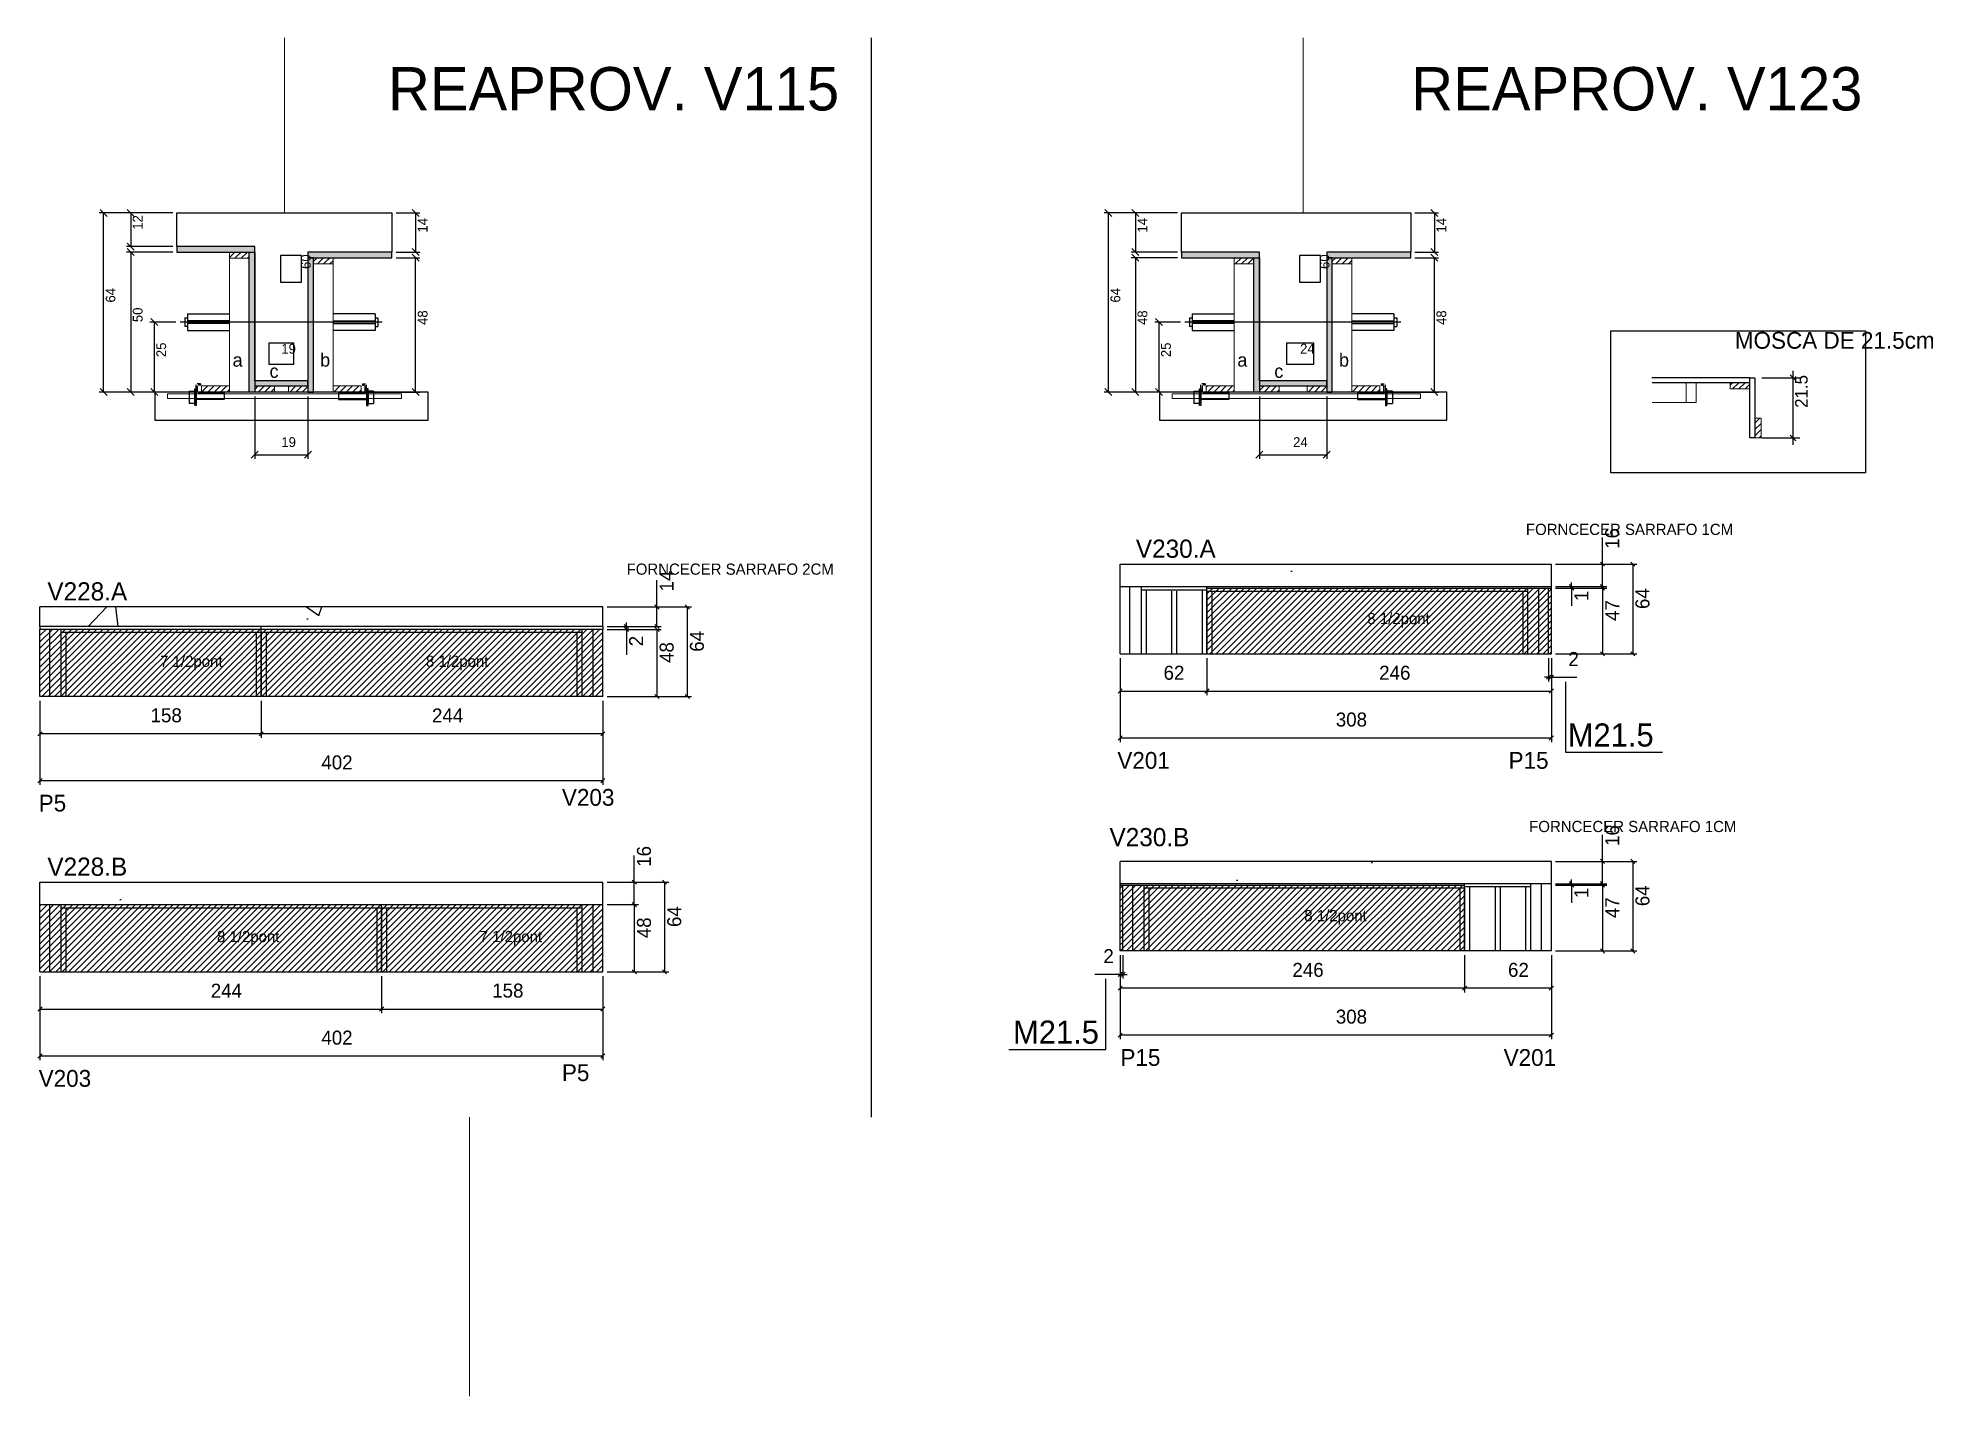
# Model space of a CAD drawing. Header units: metres. Extents: x 7594 to 8947, y 4856 to 5826.
import ezdxf

# ---------------------------------------------------------------- set-up
doc = ezdxf.new("R2010")
doc.units = ezdxf.units.M
for name, color, linetype in [('5', 7, 'Continuous'), ('barrote', 7, 'Continuous'), ('CONCRETO', 7, 'Continuous'), ('COTA', 7, 'Continuous'), ('Cota Seção (2x)', 7, 'Continuous'), ('Cotas', 7, 'Continuous'), ('detalhes', 7, 'Continuous'), ('FOLHA MB', 7, 'Continuous'), ('Hachura', 7, 'Continuous'), ('Madeira', 7, 'Continuous'), ('NOMENCLATURA', 7, 'Continuous'), ('Painéis', 7, 'Continuous'), ('presilha', 7, 'Continuous'), ('REAPROVEITAMENTO', 7, 'Continuous'), ('SARR_2.2x7', 7, 'Continuous'), ('SARR_3.5x7', 7, 'Continuous'), ('SARRAFO DE PRESSAO', 7, 'Continuous'), ('SCO-___-LAJ', 7, 'Continuous'), ('TENSOR', 7, 'Continuous'), ('texto', 7, 'Continuous'), ('TEXTO PILAR', 7, 'Continuous'), ('Texto Seção', 7, 'Continuous')]:
    doc.layers.add(name, color=color, linetype=linetype)

msp = doc.modelspace()

# ---------------------------------------------------------------- hatches: boundary and pattern name
at = {"layer": 'COTA'}
h = msp.add_hatch(dxfattribs=at)
h.set_pattern_fill('AR-CONC')
h.paths.add_polyline_path([(8674.8, 5450.6), (8674.8, 5434.6), (8366.8, 5434.6), (8366.8, 5450.6), (8674.8, 5450.6)])
h = msp.add_hatch(dxfattribs=at)
h.set_pattern_fill('AR-CONC')
h.paths.add_polyline_path([(7595.3, 5420.1), (7595.3, 5406.1), (7997.3, 5406.1), (7997.3, 5420.1), (7595.3, 5420.1)])
h = msp.add_hatch(dxfattribs=at)
h.set_pattern_fill('AR-CONC')
h.paths.add_polyline_path([(8366.8, 5238.4), (8366.8, 5222.4), (8674.8, 5222.4), (8674.8, 5238.4), (8366.8, 5238.4)])
h = msp.add_hatch(dxfattribs=at)
h.set_pattern_fill('AR-CONC')
h.paths.add_polyline_path([(7997.3, 5207.5), (7997.3, 5223.5), (7595.3, 5223.5), (7595.3, 5207.5), (7997.3, 5207.5)])
at = {"layer": 'Hachura'}
h = msp.add_hatch(color=7, dxfattribs=at)
h.dxf.hatch_style = 1
h.paths.add_polyline_path([(7748.7, 5673.5), (7748.7, 5677.5), (7693.1, 5677.5), (7693.1, 5673.5), (7748.7, 5673.5)])
h = msp.add_hatch(dxfattribs=at)
h.set_pattern_fill('ANSI31')
h.paths.add_polyline_path([(7744.7, 5669.1), (7744.7, 5673.5), (7730.7, 5673.5), (7730.7, 5669.1), (7744.7, 5669.1)])
h = msp.add_hatch(color=7, dxfattribs=at)
h.dxf.hatch_style = 1
h.paths.add_polyline_path([(7744.7, 5673.5), (7748.7, 5673.5), (7748.7, 5573.5), (7744.7, 5573.5), (7744.7, 5673.5)])
h = msp.add_hatch(color=7, dxfattribs=at)
h.dxf.hatch_style = 1
h.paths.add_polyline_path([(7790.7, 5673.5), (7786.7, 5673.5), (7786.7, 5573.5), (7790.7, 5573.5), (7790.7, 5673.5)])
h = msp.add_hatch(color=7, dxfattribs=at)
h.dxf.hatch_style = 1
h.paths.add_polyline_path([(7846.7, 5669.5), (7846.7, 5673.5), (7786.7, 5673.5), (7786.7, 5669.5), (7846.7, 5669.5)])
h = msp.add_hatch(color=7, dxfattribs=at)
h.dxf.hatch_style = 1
h.paths.add_polyline_path([(8466.3, 5669.5), (8466.3, 5673.5), (8410.7, 5673.5), (8410.7, 5669.5), (8466.3, 5669.5)])
h = msp.add_hatch(color=7, dxfattribs=at)
h.dxf.hatch_style = 1
h.paths.add_polyline_path([(8462.3, 5673.5), (8466.3, 5673.5), (8466.3, 5573.5), (8462.3, 5573.5), (8462.3, 5673.5)])
h = msp.add_hatch(color=7, dxfattribs=at)
h.dxf.hatch_style = 1
h.paths.add_polyline_path([(8518.3, 5673.5), (8514.3, 5673.5), (8514.3, 5573.5), (8518.3, 5573.5), (8518.3, 5673.5)])
h = msp.add_hatch(color=7, dxfattribs=at)
h.dxf.hatch_style = 1
h.paths.add_polyline_path([(8574.3, 5669.5), (8574.3, 5673.5), (8514.3, 5673.5), (8514.3, 5669.5), (8574.3, 5669.5)])
h = msp.add_hatch(dxfattribs=at)
h.set_pattern_fill('ANSI31')
h.paths.add_polyline_path([(7790.7, 5665.1), (7790.7, 5669.5), (7804.7, 5669.5), (7804.7, 5665.1), (7790.7, 5665.1)])
h = msp.add_hatch(dxfattribs=at)
h.set_pattern_fill('ANSI31')
h.paths.add_polyline_path([(8462.3, 5665.1), (8462.3, 5669.5), (8448.3, 5669.5), (8448.3, 5665.1), (8462.3, 5665.1)])
h = msp.add_hatch(dxfattribs=at)
h.set_pattern_fill('ANSI31')
h.paths.add_polyline_path([(8518.3, 5665.1), (8518.3, 5669.5), (8532.3, 5669.5), (8532.3, 5665.1), (8518.3, 5665.1)])
h = msp.add_hatch(dxfattribs=at)
h.set_pattern_fill('ANSI31')
h.paths.add_polyline_path([(7710.7, 5573.5), (7710.7, 5577.9), (7730.7, 5577.9), (7730.7, 5573.5), (7710.7, 5573.5)])
h = msp.add_hatch(color=7, dxfattribs=at)
h.dxf.hatch_style = 1
h.paths.add_polyline_path([(7786.7, 5577.9), (7786.7, 5581.5), (7748.7, 5581.5), (7748.7, 5577.9), (7786.7, 5577.9)])
h = msp.add_hatch(dxfattribs=at)
h.set_pattern_fill('ANSI31')
h.paths.add_polyline_path([(7748.7, 5573.5), (7748.7, 5577.9), (7762.7, 5577.9), (7762.7, 5573.5), (7748.7, 5573.5)])
h = msp.add_hatch(dxfattribs=at)
h.set_pattern_fill('ANSI31')
h.paths.add_polyline_path([(7786.7, 5573.5), (7786.7, 5577.9), (7772.7, 5577.9), (7772.7, 5573.5), (7786.7, 5573.5)])
h = msp.add_hatch(dxfattribs=at)
h.set_pattern_fill('ANSI31')
h.paths.add_polyline_path([(7824.7, 5573.5), (7824.7, 5577.9), (7804.7, 5577.9), (7804.7, 5573.5), (7824.7, 5573.5)])
h = msp.add_hatch(dxfattribs=at)
h.set_pattern_fill('ANSI31')
h.paths.add_polyline_path([(8428.3, 5573.5), (8428.3, 5577.9), (8448.3, 5577.9), (8448.3, 5573.5), (8428.3, 5573.5)])
h = msp.add_hatch(color=7, dxfattribs=at)
h.dxf.hatch_style = 1
h.paths.add_polyline_path([(8514.3, 5577.9), (8514.3, 5581.5), (8466.3, 5581.5), (8466.3, 5577.9), (8514.3, 5577.9)])
h = msp.add_hatch(dxfattribs=at)
h.set_pattern_fill('ANSI31')
h.paths.add_polyline_path([(8466.3, 5573.5), (8466.3, 5577.9), (8480.3, 5577.9), (8480.3, 5573.5), (8466.3, 5573.5)])
h = msp.add_hatch(dxfattribs=at)
h.set_pattern_fill('ANSI31')
h.paths.add_polyline_path([(8514.3, 5573.5), (8514.3, 5577.9), (8500.3, 5577.9), (8500.3, 5573.5), (8514.3, 5573.5)])
h = msp.add_hatch(dxfattribs=at)
h.set_pattern_fill('ANSI31')
h.paths.add_polyline_path([(8552.3, 5573.5), (8552.3, 5577.9), (8532.3, 5577.9), (8532.3, 5573.5), (8552.3, 5573.5)])
h = msp.add_hatch(dxfattribs=at)
h.set_pattern_fill('ANSI31')
h.paths.add_polyline_path([(8802.5, 5580.2), (8802.5, 5575.8), (8816.5, 5575.8), (8816.5, 5580.2), (8802.5, 5580.2), (8802.5, 5580.2)])
h = msp.add_hatch(dxfattribs=at)
h.set_pattern_fill('ANSI31')
h.paths.add_polyline_path([(8820.1, 5540.8), (8824.5, 5540.8), (8824.5, 5554.8), (8820.1, 5554.8), (8820.1, 5540.8), (8820.1, 5540.8)])
at = {"layer": 'REAPROVEITAMENTO'}
h = msp.add_hatch(dxfattribs=at)
h.set_pattern_fill('ANSI31')
h.paths.add_polyline_path([(8674.8, 5386.6), (8674.8, 5433.6), (8428.8, 5433.6), (8428.8, 5386.6), (8674.8, 5386.6)])
h = msp.add_hatch(dxfattribs=at)
h.set_pattern_fill('ANSI31')
h.paths.add_polyline_path([(7997.3, 5356.1), (7997.3, 5404.1), (7595.3, 5404.1), (7595.3, 5356.1), (7997.3, 5356.1)])
h = msp.add_hatch(dxfattribs=at)
h.set_pattern_fill('ANSI31')
h.paths.add_polyline_path([(8612.8, 5174.4), (8612.8, 5221.4), (8366.8, 5221.4), (8366.8, 5174.4), (8612.8, 5174.4)])
h = msp.add_hatch(dxfattribs=at)
h.set_pattern_fill('ANSI31')
h.paths.add_polyline_path([(7997.3, 5159.5), (7997.3, 5207.5), (7595.3, 5207.5), (7595.3, 5159.5), (7997.3, 5159.5)])

# ---------------------------------------------------------------- linework, layer by layer
at = {"color": 7, "lineweight": 25}
for p, q in [((7698.7, 5626.5), (7698.7, 5620.5)), ((7698.7, 5626.5), (7700.7, 5626.5)), ((7700.7, 5620.5), (7698.7, 5620.5)), ((7700.7, 5629.5), (7700.7, 5617.5)), ((7700.7, 5629.5), (7730.7, 5629.5)), ((7730.7, 5624.5), (7700.7, 5624.5)), ((7730.7, 5622.5), (7700.7, 5622.5)), ((7700.7, 5617.5), (7730.7, 5617.5)), ((7834.7, 5629.5), (7804.7, 5629.5)), ((7804.7, 5624.5), (7834.7, 5624.5)), ((7804.7, 5622.5), (7834.7, 5622.5)), ((7834.7, 5617.5), (7804.7, 5617.5)), ((7834.7, 5629.5), (7834.7, 5617.5)), ((7834.7, 5626.5), (7836.7, 5626.5)), ((7834.7, 5620.5), (7836.7, 5620.5)), ((7836.7, 5626.5), (7836.7, 5620.5)), ((8416.3, 5626.5), (8416.3, 5620.5)), ((8416.3, 5626.5), (8418.3, 5626.5)), ((8418.3, 5620.5), (8416.3, 5620.5)), ((8418.3, 5629.5), (8418.3, 5617.5)), ((8418.3, 5629.5), (8448.3, 5629.5)), ((8448.3, 5624.5), (8418.3, 5624.5)), ((8448.3, 5622.5), (8418.3, 5622.5)), ((8418.3, 5617.5), (8448.3, 5617.5)), ((8562.3, 5629.5), (8532.3, 5629.5)), ((8532.3, 5624.5), (8562.3, 5624.5)), ((8532.3, 5622.5), (8562.3, 5622.5)), ((8562.3, 5617.5), (8532.3, 5617.5)), ((8562.3, 5629.5), (8562.3, 5617.5)), ((8562.3, 5626.5), (8564.3, 5626.5)), ((8562.3, 5620.5), (8564.3, 5620.5)), ((8564.3, 5626.5), (8564.3, 5620.5))]:
    msp.add_line(p, q, dxfattribs=at)
at = {"layer": 'barrote', "color": 251, "lineweight": 25}
for points in [[(7677.3, 5553.5), (7872.5, 5553.5), (7872.5, 5573.5), (7677.3, 5573.5)], [(8394.9, 5553.5), (8600.1, 5553.5), (8600.1, 5573.5), (8394.9, 5573.5)]]:
    msp.add_lwpolyline(points, close=True, dxfattribs=at)
at = {"layer": 'CONCRETO', "color": 251, "lineweight": 25}
for points in [[(7693.1, 5677.5), (7693.1, 5701.5), (7846.7, 5701.5), (7846.7, 5673.5), (7786.7, 5673.5), (7786.7, 5581.5), (7748.7, 5581.5), (7748.7, 5677.5)], [(8410.7, 5673.5), (8410.7, 5701.5), (8574.3, 5701.5), (8574.3, 5673.5), (8514.3, 5673.5), (8514.3, 5581.5), (8466.3, 5581.5), (8466.3, 5673.5)]]:
    msp.add_lwpolyline(points, close=True, dxfattribs=at)
at = {"layer": 'COTA', "color": 241, "lineweight": 25}
for p, q in [((8188.9, 5826.5), (8188.9, 5055.7)), ((8366.8, 5450.6), (8674.8, 5450.6)), ((8366.8, 5434.6), (8366.8, 5450.6)), ((8674.8, 5434.6), (8674.8, 5450.6)), ((7997.3, 5420.1), (7595.3, 5420.1)), ((7595.3, 5406.1), (7595.3, 5420.1)), ((7997.3, 5406.1), (7997.3, 5420.1)), ((8674.8, 5238.4), (8366.8, 5238.4)), ((8366.8, 5222.4), (8366.8, 5238.4)), ((8674.8, 5222.4), (8674.8, 5238.4)), ((7595.3, 5223.5), (7997.3, 5223.5)), ((7595.3, 5207.5), (7595.3, 5223.5)), ((7997.3, 5207.5), (7997.3, 5223.5))]:
    msp.add_line(p, q, dxfattribs=at)
at = {"layer": 'COTA', "color": 4, "lineweight": 25}
for p, q in [((7690.1, 5701.5), (7637.7, 5701.5)), ((7640.7, 5573.5), (7640.7, 5701.5)), ((7690.1, 5701.5), (7657.1, 5701.5)), ((7660.1, 5701.5), (7660.1, 5677.5)), ((7849.7, 5701.5), (7866.6, 5701.5)), ((7863.6, 5701.5), (7863.6, 5673.5)), ((8407.7, 5701.5), (8355.4, 5701.5)), ((8358.4, 5573.5), (8358.4, 5701.5)), ((8407.7, 5701.5), (8374.7, 5701.5)), ((8377.7, 5701.5), (8377.7, 5673.5)), ((8577.3, 5701.5), (8594.2, 5701.5)), ((8591.2, 5701.5), (8591.2, 5673.5)), ((7690.1, 5677.5), (7657.1, 5677.5)), ((7690.1, 5673.5), (7657.1, 5673.5)), ((7660.1, 5673.5), (7660.1, 5573.5)), ((7849.7, 5673.5), (7866.6, 5673.5)), ((8407.7, 5673.5), (8374.7, 5673.5)), ((8577.3, 5673.5), (8594.2, 5673.5)), ((7849.7, 5669.5), (7866.6, 5669.5)), ((7863.6, 5573.5), (7863.6, 5669.5)), ((8407.7, 5669.5), (8374.7, 5669.5)), ((8377.7, 5669.5), (8377.7, 5573.5)), ((8577.3, 5669.5), (8594.2, 5669.5)), ((8591.2, 5573.5), (8591.2, 5669.5)), ((7692.4, 5623.5), (7673.9, 5623.5)), ((7676.9, 5623.5), (7676.9, 5573.5)), ((8410, 5623.5), (8391.5, 5623.5)), ((8394.5, 5623.5), (8394.5, 5573.5)), ((8825.1, 5583.8), (8852.3, 5583.8)), ((8847.3, 5588.8), (8847.3, 5535.8)), ((7712.1, 5573.5), (7637.7, 5573.5)), ((7712.1, 5573.5), (7657.1, 5573.5)), ((7692.4, 5573.5), (7673.9, 5573.5)), ((7748.7, 5570.5), (7748.7, 5525.8)), ((7786.7, 5570.5), (7786.7, 5525.8)), ((7823.3, 5573.5), (7866.6, 5573.5)), ((8429.7, 5573.5), (8355.4, 5573.5)), ((8429.7, 5573.5), (8374.7, 5573.5)), ((8410, 5573.5), (8391.5, 5573.5)), ((8466.3, 5570.5), (8466.3, 5525.8)), ((8514.3, 5570.5), (8514.3, 5525.8)), ((8550.9, 5573.5), (8594.2, 5573.5)), ((8825.1, 5540.8), (8852.3, 5540.8)), ((7748.7, 5528.8), (7786.7, 5528.8)), ((8466.3, 5528.8), (8514.3, 5528.8)), ((8711.3, 5450.6), (8711.3, 5469.6)), ((8677.8, 5450.6), (8714.3, 5450.6)), ((8677.8, 5450.6), (8735.9, 5450.6)), ((8711.3, 5434.6), (8711.3, 5450.6)), ((8732.9, 5450.6), (8732.9, 5386.6)), ((8036, 5420.1), (8036, 5439.2)), ((8677.8, 5434.6), (8714.3, 5434.6)), ((8677.8, 5433.6), (8714.3, 5433.6)), ((8711.3, 5433.6), (8711.3, 5386.6)), ((8000.3, 5420.1), (8039, 5420.1)), ((8000.3, 5420.1), (8060.6, 5420.1)), ((8036, 5406.1), (8036, 5420.1)), ((8057.6, 5420.1), (8057.6, 5356.1)), ((8000.3, 5406.1), (8039, 5406.1)), ((8000.3, 5404.1), (8039, 5404.1)), ((8036, 5404.1), (8036, 5356.1)), ((8366.8, 5383.6), (8366.8, 5357)), ((8366.8, 5383.6), (8366.8, 5323.5)), ((8428.8, 5383.6), (8428.8, 5357)), ((8428.8, 5383.6), (8428.8, 5357)), ((8672.8, 5383.6), (8672.8, 5366.9)), ((8674.8, 5383.6), (8674.8, 5357)), ((8674.8, 5383.6), (8674.8, 5323.5)), ((8674.8, 5383.6), (8674.8, 5366.9)), ((8677.8, 5386.6), (8714.3, 5386.6)), ((8677.8, 5386.6), (8735.9, 5386.6)), ((8672.8, 5369.9), (8669.8, 5369.9)), ((8672.8, 5369.9), (8674.8, 5369.9)), ((8674.8, 5369.9), (8692.9, 5369.9)), ((7595.3, 5353.1), (7595.3, 5326.5)), ((7595.3, 5353.1), (7595.3, 5293)), ((7753.3, 5353.1), (7753.3, 5326.5)), ((7753.3, 5353.1), (7753.3, 5326.5)), ((7997.3, 5353.1), (7997.3, 5326.5)), ((7997.3, 5353.1), (7997.3, 5293)), ((8000.3, 5356.1), (8039, 5356.1)), ((8000.3, 5356.1), (8060.6, 5356.1)), ((8366.8, 5360), (8428.8, 5360)), ((8428.8, 5360), (8674.8, 5360)), ((7753.3, 5329.5), (7595.3, 5329.5)), ((7997.3, 5329.5), (7753.3, 5329.5)), ((8366.8, 5326.5), (8674.8, 5326.5)), ((7997.3, 5296), (7595.3, 5296)), ((8711.3, 5238.4), (8711.3, 5257.4)), ((8019.8, 5223.5), (8019.8, 5242.5)), ((8677.8, 5238.4), (8714.3, 5238.4)), ((8677.8, 5238.4), (8735.9, 5238.4)), ((8711.3, 5222.4), (8711.3, 5238.4)), ((8732.9, 5238.4), (8732.9, 5174.4)), ((8000.3, 5223.5), (8022.8, 5223.5)), ((8000.3, 5223.5), (8044.4, 5223.5)), ((8019.8, 5207.5), (8019.8, 5223.5)), ((8041.4, 5223.5), (8041.4, 5159.5)), ((8677.8, 5222.4), (8714.3, 5222.4)), ((8677.8, 5221.4), (8714.3, 5221.4)), ((8711.3, 5221.4), (8711.3, 5174.4)), ((8000.3, 5207.5), (8022.8, 5207.5)), ((8000.3, 5207.5), (8022.8, 5207.5)), ((8019.8, 5207.5), (8019.8, 5159.5)), ((8366.8, 5171.4), (8366.8, 5144.8)), ((8366.8, 5171.4), (8366.8, 5111.3)), ((8366.8, 5171.4), (8366.8, 5154.7)), ((8368.8, 5171.4), (8368.8, 5154.7)), ((8612.8, 5171.4), (8612.8, 5144.8)), ((8612.8, 5171.4), (8612.8, 5144.8)), ((8674.8, 5171.4), (8674.8, 5144.8)), ((8674.8, 5171.4), (8674.8, 5111.3)), ((8677.8, 5174.4), (8714.3, 5174.4)), ((8677.8, 5174.4), (8735.9, 5174.4)), ((8000.3, 5159.5), (8022.8, 5159.5)), ((8000.3, 5159.5), (8044.4, 5159.5)), ((8366.8, 5157.7), (8348.7, 5157.7)), ((8368.8, 5157.7), (8366.8, 5157.7)), ((8368.8, 5157.7), (8371.8, 5157.7)), ((7595.3, 5156.5), (7595.3, 5129.9)), ((7595.3, 5156.5), (7595.3, 5096.4)), ((7839.3, 5156.5), (7839.3, 5129.9)), ((7839.3, 5156.5), (7839.3, 5129.9)), ((7997.3, 5156.5), (7997.3, 5129.9)), ((7997.3, 5156.5), (7997.3, 5096.4)), ((8612.8, 5147.8), (8366.8, 5147.8)), ((8674.8, 5147.8), (8612.8, 5147.8)), ((7595.3, 5132.9), (7839.3, 5132.9)), ((7839.3, 5132.9), (7997.3, 5132.9)), ((8674.8, 5114.3), (8366.8, 5114.3)), ((7595.3, 5099.4), (7997.3, 5099.4))]:
    msp.add_line(p, q, dxfattribs=at)
at = {"layer": 'COTA', "color": 0, "lineweight": 25}
for p, q in [((8712.8, 5449.1), (8709.8, 5452.1)), ((8734.4, 5449.1), (8731.4, 5452.1)), ((8709.8, 5436.1), (8712.8, 5433.1)), ((8712.8, 5432.1), (8709.8, 5435.1)), ((8037.5, 5418.6), (8034.5, 5421.6)), ((8059.1, 5418.6), (8056.1, 5421.6)), ((8034.5, 5407.6), (8037.5, 5404.6)), ((8037.5, 5402.6), (8034.5, 5405.6)), ((8709.8, 5388.1), (8712.8, 5385.1)), ((8731.4, 5388.1), (8734.4, 5385.1)), ((8368.3, 5361.5), (8365.3, 5358.5)), ((8427.3, 5358.5), (8430.3, 5361.5)), ((8430.3, 5361.5), (8427.3, 5358.5)), ((8671.3, 5368.4), (8674.3, 5371.4)), ((8676.3, 5371.4), (8673.3, 5368.4)), ((8673.3, 5358.5), (8676.3, 5361.5)), ((8034.5, 5357.6), (8037.5, 5354.6)), ((8056.1, 5357.6), (8059.1, 5354.6)), ((7596.8, 5331), (7593.8, 5328)), ((7754.8, 5331), (7751.8, 5328)), ((7751.8, 5328), (7754.8, 5331)), ((7995.8, 5328), (7998.8, 5331)), ((8368.3, 5328), (8365.3, 5325)), ((8673.3, 5325), (8676.3, 5328)), ((7596.8, 5297.5), (7593.8, 5294.5)), ((7995.8, 5294.5), (7998.8, 5297.5)), ((8712.8, 5236.9), (8709.8, 5239.9)), ((8734.4, 5236.9), (8731.4, 5239.9)), ((8021.3, 5222), (8018.3, 5225)), ((8042.9, 5222), (8039.9, 5225)), ((8709.8, 5223.9), (8712.8, 5220.9)), ((8712.8, 5219.9), (8709.8, 5222.9)), ((8021.3, 5206), (8018.3, 5209)), ((8018.3, 5209), (8021.3, 5206)), ((8709.8, 5175.9), (8712.8, 5172.9)), ((8731.4, 5175.9), (8734.4, 5172.9)), ((8018.3, 5161), (8021.3, 5158)), ((8039.9, 5161), (8042.9, 5158)), ((8365.3, 5156.2), (8368.3, 5159.2)), ((8370.3, 5159.2), (8367.3, 5156.2)), ((8368.3, 5149.3), (8365.3, 5146.3)), ((8614.3, 5149.3), (8611.3, 5146.3)), ((8611.3, 5146.3), (8614.3, 5149.3)), ((8673.3, 5146.3), (8676.3, 5149.3)), ((7596.8, 5134.4), (7593.8, 5131.4)), ((7837.8, 5131.4), (7840.8, 5134.4)), ((7840.8, 5134.4), (7837.8, 5131.4)), ((7995.8, 5131.4), (7998.8, 5134.4)), ((8368.3, 5115.8), (8365.3, 5112.8)), ((8673.3, 5112.8), (8676.3, 5115.8)), ((7596.8, 5100.9), (7593.8, 5097.9)), ((7995.8, 5097.9), (7998.8, 5100.9))]:
    msp.add_line(p, q, dxfattribs=at)
for points in [[(7643.2, 5699), (7638.2, 5704)], [(7662.6, 5699), (7657.6, 5704)], [(7866.1, 5699), (7861.1, 5704)], [(8360.9, 5699), (8355.9, 5704)], [(8380.2, 5699), (8375.2, 5704)], [(8593.7, 5699), (8588.7, 5704)], [(7657.6, 5680), (7662.6, 5675)], [(7662.6, 5671), (7657.6, 5676)], [(7861.1, 5676), (7866.1, 5671)], [(7866.1, 5667), (7861.1, 5672)], [(8375.2, 5676), (8380.2, 5671)], [(8380.2, 5667), (8375.2, 5672)], [(8588.7, 5676), (8593.7, 5671)], [(8593.7, 5667), (8588.7, 5672)], [(7679.4, 5621), (7674.4, 5626)], [(8397, 5621), (8392, 5626)], [(8849.3, 5581.8), (8845.3, 5585.8)], [(7638.2, 5576), (7643.2, 5571)], [(7657.6, 5576), (7662.6, 5571)], [(7674.4, 5576), (7679.4, 5571)], [(7861.1, 5576), (7866.1, 5571)], [(8355.9, 5576), (8360.9, 5571)], [(8375.2, 5576), (8380.2, 5571)], [(8392, 5576), (8397, 5571)], [(8588.7, 5576), (8593.7, 5571)], [(8845.3, 5542.8), (8849.3, 5538.8)], [(7751.2, 5531.3), (7746.2, 5526.3)], [(7784.2, 5526.3), (7789.2, 5531.3)], [(8468.8, 5531.3), (8463.8, 5526.3)], [(8511.8, 5526.3), (8516.8, 5531.3)]]:
    msp.add_lwpolyline(points, dxfattribs=at)
at = {"layer": 'Cota Seção (2x)', "color": 180, "lineweight": 25}
for p, q in [((7782.2, 5671), (7767.2, 5671)), ((7767.2, 5671), (7767.2, 5652)), ((7782.2, 5652), (7782.2, 5671)), ((8509.8, 5671), (8494.8, 5671)), ((8494.8, 5671), (8494.8, 5652)), ((8509.8, 5652), (8509.8, 5671)), ((7767.2, 5652), (7782.2, 5652)), ((8494.8, 5652), (8509.8, 5652)), ((7776.7, 5608.5), (7758.7, 5608.5)), ((7758.7, 5608.5), (7758.7, 5593.5)), ((7776.7, 5593.5), (7776.7, 5608.5)), ((8505.2, 5608.5), (8485.5, 5608.5)), ((8485.5, 5608.5), (8485.5, 5593.5)), ((8505.2, 5593.5), (8505.2, 5608.5)), ((7758.7, 5593.5), (7776.7, 5593.5)), ((8485.5, 5593.5), (8505.2, 5593.5))]:
    msp.add_line(p, q, dxfattribs=at)
at = {"layer": 'Cotas', "color": 1, "lineweight": 25}
msp.add_lwpolyline([(8717.2, 5617.2), (8899.1, 5617.2), (8899.1, 5515.8), (8717.2, 5515.8)], close=True, dxfattribs=at)
at = {"layer": 'Madeira', "color": 126, "lineweight": 18}
for points in [[(7744.7, 5669.1), (7744.7, 5673.5), (7730.7, 5673.5), (7730.7, 5669.1)], [(7744.7, 5673.5), (7730.7, 5673.5), (7730.7, 5573.5), (7744.7, 5573.5)], [(7790.7, 5665.1), (7790.7, 5669.5), (7804.7, 5669.5), (7804.7, 5665.1)], [(7790.7, 5669.5), (7804.7, 5669.5), (7804.7, 5573.5), (7790.7, 5573.5)], [(8462.3, 5665.1), (8462.3, 5669.5), (8448.3, 5669.5), (8448.3, 5665.1)], [(8462.3, 5669.5), (8448.3, 5669.5), (8448.3, 5573.5), (8462.3, 5573.5)], [(8518.3, 5665.1), (8518.3, 5669.5), (8532.3, 5669.5), (8532.3, 5665.1)], [(8518.3, 5669.5), (8532.3, 5669.5), (8532.3, 5573.5), (8518.3, 5573.5)], [(7710.7, 5573.5), (7710.7, 5577.9), (7730.7, 5577.9), (7730.7, 5573.5)], [(7748.7, 5573.5), (7748.7, 5577.9), (7762.7, 5577.9), (7762.7, 5573.5)], [(7786.7, 5573.5), (7786.7, 5577.9), (7772.7, 5577.9), (7772.7, 5573.5)], [(7824.7, 5573.5), (7824.7, 5577.9), (7804.7, 5577.9), (7804.7, 5573.5)], [(8428.3, 5573.5), (8428.3, 5577.9), (8448.3, 5577.9), (8448.3, 5573.5)], [(8466.3, 5573.5), (8466.3, 5577.9), (8480.3, 5577.9), (8480.3, 5573.5)], [(8514.3, 5573.5), (8514.3, 5577.9), (8500.3, 5577.9), (8500.3, 5573.5)], [(8552.3, 5573.5), (8552.3, 5577.9), (8532.3, 5577.9), (8532.3, 5573.5)], [(8778.1, 5566.2), (8778.1, 5580.2), (8771.1, 5580.2), (8771.1, 5566.2)], [(8802.5, 5580.2), (8816.5, 5580.2), (8816.5, 5575.8), (8802.5, 5575.8)], [(8820.1, 5540.8), (8820.1, 5554.8), (8824.5, 5554.8), (8824.5, 5540.8)]]:
    msp.add_lwpolyline(points, close=True, dxfattribs=at)
msp.add_lwpolyline([(8778.1, 5580.2), (8778.1, 5566.2), (8746.7, 5566.2)], dxfattribs=at)
at = {"layer": 'NOMENCLATURA', "color": 7, "lineweight": 25}
for p, q in [((8685, 5316.2), (8685, 5366.6)), ((8754.2, 5316.2), (8685, 5316.2)), ((8356.6, 5104.1), (8356.6, 5154.4)), ((8287.4, 5104.1), (8356.6, 5104.1))]:
    msp.add_line(p, q, dxfattribs=at)
at = {"layer": 'Painéis', "color": 200, "lineweight": 25}
for p, q in [((8816.5, 5583.8), (8746.6, 5583.8)), ((8816.5, 5580.2), (8746.7, 5580.2)), ((8366.8, 5434.6), (8428.8, 5434.6)), ((8366.8, 5386.6), (8366.8, 5434.6)), ((8428.8, 5386.6), (8428.8, 5434.6)), ((8428.8, 5433.6), (8674.8, 5433.6)), ((8672.8, 5386.6), (8672.8, 5433.6)), ((8674.8, 5386.6), (8674.8, 5433.6)), ((7997.3, 5404.1), (7595.3, 5404.1)), ((7595.3, 5356.1), (7595.3, 5404.1)), ((7753.3, 5356.1), (7753.3, 5404.1)), ((7997.3, 5356.1), (7997.3, 5404.1)), ((8366.8, 5386.6), (8674.8, 5386.6)), ((7997.3, 5356.1), (7595.3, 5356.1)), ((8366.8, 5174.4), (8366.8, 5221.4)), ((8366.8, 5221.4), (8612.8, 5221.4)), ((8368.8, 5174.4), (8368.8, 5221.4)), ((8612.8, 5174.4), (8612.8, 5222.4)), ((8674.8, 5222.4), (8612.8, 5222.4)), ((8674.8, 5174.4), (8674.8, 5222.4)), ((7595.3, 5207.5), (7997.3, 5207.5)), ((7595.3, 5159.5), (7595.3, 5207.5)), ((7839.3, 5159.5), (7839.3, 5207.5)), ((7997.3, 5159.5), (7997.3, 5207.5)), ((8674.8, 5174.4), (8366.8, 5174.4)), ((7595.3, 5159.5), (7997.3, 5159.5))]:
    msp.add_line(p, q, dxfattribs=at)
at = {"layer": 'Painéis', "color": 4, "lineweight": 25}
for p, q in [((8677.8, 5434.6), (8692.2, 5434.6)), ((8677.8, 5433.6), (8692.2, 5433.6)), ((8689.2, 5434.6), (8689.2, 5437.6)), ((8689.2, 5434.6), (8689.2, 5433.6)), ((8689.2, 5433.6), (8689.2, 5421)), ((8000.3, 5406.1), (8017.1, 5406.1)), ((8000.3, 5404.1), (8017.1, 5404.1)), ((8014.1, 5406.1), (8014.1, 5409.1)), ((8014.1, 5406.1), (8014.1, 5404.1)), ((8014.1, 5404.1), (8014.1, 5386)), ((8689.2, 5222.4), (8689.2, 5225.4)), ((8677.8, 5222.4), (8692.2, 5222.4)), ((8677.8, 5221.4), (8692.2, 5221.4)), ((8689.2, 5222.4), (8689.2, 5221.4)), ((8689.2, 5221.4), (8689.2, 5208.8))]:
    msp.add_line(p, q, dxfattribs=at)
at = {"layer": 'Painéis', "color": 0, "lineweight": 25}
for p, q in [((8687.7, 5436.1), (8690.7, 5433.1)), ((8690.7, 5432.1), (8687.7, 5435.1)), ((8012.6, 5407.6), (8015.6, 5404.6)), ((8015.6, 5402.6), (8012.6, 5405.6)), ((8687.7, 5223.9), (8690.7, 5220.9)), ((8690.7, 5219.9), (8687.7, 5222.9))]:
    msp.add_line(p, q, dxfattribs=at)
at = {"layer": 'Painéis', "color": 200, "lineweight": 25}
for points in [[(7748.7, 5673.5), (7748.7, 5677.5), (7693.1, 5677.5), (7693.1, 5673.5)], [(7744.7, 5673.5), (7748.7, 5673.5), (7748.7, 5573.5), (7744.7, 5573.5)], [(7846.7, 5669.5), (7846.7, 5673.5), (7786.7, 5673.5), (7786.7, 5669.5)], [(8466.3, 5669.5), (8466.3, 5673.5), (8410.7, 5673.5), (8410.7, 5669.5)], [(8574.3, 5669.5), (8574.3, 5673.5), (8514.3, 5673.5), (8514.3, 5669.5)], [(7790.7, 5669.5), (7786.7, 5669.5), (7786.7, 5573.5), (7790.7, 5573.5)], [(8462.3, 5669.5), (8466.3, 5669.5), (8466.3, 5573.5), (8462.3, 5573.5)], [(8518.3, 5669.5), (8514.3, 5669.5), (8514.3, 5573.5), (8518.3, 5573.5)], [(7786.7, 5577.9), (7786.7, 5581.5), (7748.7, 5581.5), (7748.7, 5577.9)], [(8514.3, 5577.9), (8514.3, 5581.5), (8466.3, 5581.5), (8466.3, 5577.9)], [(8816.5, 5583.8), (8820.1, 5583.8), (8820.1, 5540.8), (8816.5, 5540.8)]]:
    msp.add_lwpolyline(points, close=True, dxfattribs=at)
at = {"layer": 'presilha', "color": 1, "lineweight": 25}
for p, q in [((7706.9, 5572.6), (7706.9, 5578.8)), ((7709.9, 5579.5), (7707.6, 5579.5)), ((7707.9, 5573.2), (7707.9, 5578.1)), ((7709.9, 5578.5), (7708.2, 5578.5)), ((7709.9, 5579.5), (7709.9, 5578.5)), ((7825.6, 5579.5), (7825.6, 5578.5)), ((7825.6, 5579.5), (7827.8, 5579.5)), ((7825.6, 5578.5), (7827.2, 5578.5)), ((7827.6, 5573.2), (7827.6, 5578.1)), ((7828.6, 5572.6), (7828.6, 5578.8)), ((8424.5, 5572.6), (8424.5, 5578.8)), ((8427.5, 5579.5), (8425.2, 5579.5)), ((8425.5, 5573.2), (8425.5, 5578.1)), ((8427.5, 5578.5), (8425.9, 5578.5)), ((8427.5, 5579.5), (8427.5, 5578.5)), ((8553.2, 5579.5), (8553.2, 5578.5)), ((8553.2, 5579.5), (8555.4, 5579.5)), ((8553.2, 5578.5), (8554.8, 5578.5)), ((8555.2, 5573.2), (8555.2, 5578.1)), ((8556.2, 5572.6), (8556.2, 5578.8)), ((7701.9, 5574.2), (7705.9, 5574.2)), ((7701.9, 5574.2), (7701.9, 5565.5)), ((7705.9, 5565.5), (7701.9, 5565.5)), ((7705.9, 5575.9), (7706.9, 5575.9)), ((7705.9, 5563.9), (7705.9, 5575.9)), ((7705.9, 5574.2), (7705.9, 5565.5)), ((7706.9, 5563.9), (7705.9, 5563.9)), ((7706.9, 5575.9), (7706.9, 5563.9)), ((7726.9, 5568.3), (7706.9, 5568.3)), ((7726.9, 5572.9), (7708.2, 5572.9)), ((7726.9, 5572.9), (7726.9, 5568.3)), ((7808.6, 5572.9), (7808.6, 5568.3)), ((7808.6, 5572.9), (7827.2, 5572.9)), ((7808.6, 5568.3), (7828.6, 5568.3)), ((7829.6, 5575.9), (7828.6, 5575.9)), ((7828.6, 5575.9), (7828.6, 5563.9)), ((7828.6, 5563.9), (7829.6, 5563.9)), ((7829.6, 5563.9), (7829.6, 5575.9)), ((7833.6, 5574.2), (7829.6, 5574.2)), ((7829.6, 5574.2), (7829.6, 5565.5)), ((7829.6, 5565.5), (7833.6, 5565.5)), ((7833.6, 5574.2), (7833.6, 5565.5)), ((8419.5, 5574.2), (8423.5, 5574.2)), ((8419.5, 5574.2), (8419.5, 5565.5)), ((8423.5, 5565.5), (8419.5, 5565.5)), ((8423.5, 5575.9), (8424.5, 5575.9)), ((8423.5, 5563.9), (8423.5, 5575.9)), ((8423.5, 5574.2), (8423.5, 5565.5)), ((8424.5, 5563.9), (8423.5, 5563.9)), ((8424.5, 5575.9), (8424.5, 5563.9)), ((8444.5, 5568.3), (8424.5, 5568.3)), ((8444.5, 5572.9), (8425.9, 5572.9)), ((8444.5, 5572.9), (8444.5, 5568.3)), ((8536.2, 5572.9), (8536.2, 5568.3)), ((8536.2, 5572.9), (8554.8, 5572.9)), ((8536.2, 5568.3), (8556.2, 5568.3)), ((8557.2, 5575.9), (8556.2, 5575.9)), ((8556.2, 5575.9), (8556.2, 5563.9)), ((8556.2, 5563.9), (8557.2, 5563.9)), ((8557.2, 5563.9), (8557.2, 5575.9)), ((8561.2, 5574.2), (8557.2, 5574.2)), ((8557.2, 5574.2), (8557.2, 5565.5)), ((8557.2, 5565.5), (8561.2, 5565.5)), ((8561.2, 5574.2), (8561.2, 5565.5))]:
    msp.add_line(p, q, dxfattribs=at)
at = {"layer": 'SARR_2.2x7', "color": 40, "lineweight": 25}
for p, q in [((8373.8, 5386.6), (8373.8, 5434.6)), ((8381.8, 5432.4), (8428.8, 5432.4)), ((8428.8, 5434.6), (8674.8, 5434.6)), ((8428.8, 5433.6), (8428.8, 5434.6)), ((8428.8, 5431.4), (8657.8, 5431.4)), ((8665.8, 5386.6), (8665.8, 5433.6)), ((8674.8, 5433.6), (8674.8, 5434.6)), ((7753.3, 5406.1), (7595.3, 5406.1)), ((7595.3, 5406.1), (7595.3, 5404.1)), ((7602.3, 5356.1), (7602.3, 5404.1)), ((7753.3, 5401.9), (7610.3, 5401.9)), ((7997.3, 5406.1), (7753.3, 5406.1)), ((7753.3, 5404.1), (7753.3, 5406.1)), ((7982.3, 5401.9), (7753.3, 5401.9)), ((7990.3, 5356.1), (7990.3, 5404.1)), ((7997.3, 5406.1), (7997.3, 5404.1)), ((8612.8, 5222.4), (8366.8, 5222.4)), ((8366.8, 5221.4), (8366.8, 5222.4)), ((8375.8, 5174.4), (8375.8, 5221.4)), ((8612.8, 5219.2), (8383.8, 5219.2)), ((8659.8, 5220.2), (8612.8, 5220.2)), ((8667.8, 5174.4), (8667.8, 5222.4)), ((7602.3, 5159.5), (7602.3, 5207.5)), ((7610.3, 5205.3), (7839.3, 5205.3)), ((7839.3, 5205.3), (7982.3, 5205.3)), ((7990.3, 5159.5), (7990.3, 5207.5))]:
    msp.add_line(p, q, dxfattribs=at)
at = {"layer": 'SARR_3.5x7', "color": 81, "lineweight": 25}
for p, q in [((8381.8, 5434.6), (8381.8, 5386.6)), ((8385.3, 5432.4), (8385.3, 5386.6)), ((8403.5, 5431.4), (8403.5, 5386.6)), ((8407, 5431.4), (8407, 5386.6)), ((8425.3, 5432.4), (8425.3, 5386.6)), ((8428.8, 5431.4), (8428.8, 5386.6)), ((8432.3, 5431.4), (8432.3, 5386.6)), ((8654.3, 5431.4), (8654.3, 5386.6)), ((8657.8, 5433.6), (8657.8, 5386.6)), ((7610.3, 5404.1), (7610.3, 5356.1)), ((7613.8, 5401.9), (7613.8, 5356.1)), ((7749.8, 5401.9), (7749.8, 5356.1)), ((7753.3, 5401.9), (7753.3, 5356.1)), ((7756.8, 5401.9), (7756.8, 5356.1)), ((7978.8, 5401.9), (7978.8, 5356.1)), ((7982.3, 5404.1), (7982.3, 5356.1)), ((8381.8, 5386.6), (8385.3, 5386.6)), ((8425.3, 5386.6), (8428.8, 5386.6)), ((8428.8, 5386.6), (8432.3, 5386.6)), ((8654.3, 5386.6), (8657.8, 5386.6)), ((7613.8, 5356.1), (7610.3, 5356.1)), ((7753.3, 5356.1), (7749.8, 5356.1)), ((7756.8, 5356.1), (7753.3, 5356.1)), ((7982.3, 5356.1), (7978.8, 5356.1)), ((8383.8, 5221.4), (8383.8, 5174.4)), ((8387.3, 5219.2), (8387.3, 5174.4)), ((8609.3, 5219.2), (8609.3, 5174.4)), ((8612.8, 5219.2), (8612.8, 5174.4)), ((8616.3, 5220.2), (8616.3, 5174.4)), ((8634.6, 5220.2), (8634.6, 5174.4)), ((8638.1, 5220.2), (8638.1, 5174.4)), ((8656.3, 5220.2), (8656.3, 5174.4)), ((8659.8, 5222.4), (8659.8, 5174.4)), ((7610.3, 5207.5), (7610.3, 5159.5)), ((7613.8, 5205.3), (7613.8, 5159.5)), ((7835.8, 5205.3), (7835.8, 5159.5)), ((7839.3, 5205.3), (7839.3, 5159.5)), ((7842.8, 5205.3), (7842.8, 5159.5)), ((7978.8, 5205.3), (7978.8, 5159.5)), ((7982.3, 5207.5), (7982.3, 5159.5)), ((8387.3, 5174.4), (8383.8, 5174.4)), ((8612.8, 5174.4), (8609.3, 5174.4)), ((8616.3, 5174.4), (8612.8, 5174.4)), ((8659.8, 5174.4), (8656.3, 5174.4)), ((7610.3, 5159.5), (7613.8, 5159.5)), ((7835.8, 5159.5), (7839.3, 5159.5)), ((7839.3, 5159.5), (7842.8, 5159.5)), ((7978.8, 5159.5), (7982.3, 5159.5))]:
    msp.add_line(p, q, dxfattribs=at)
at = {"layer": 'SARRAFO DE PRESSAO', "color": 30, "lineweight": 9}
msp.add_line((7902.2, 4856.5), (7902.2, 5055.7), dxfattribs=at)
at = {"layer": 'SCO-___-LAJ', "color": 1, "lineweight": 0}
for points in [[(7686.3, 5572.2), (7853.6, 5572.2), (7853.6, 5569), (7686.3, 5569)], [(8403.9, 5572.2), (8581.2, 5572.2), (8581.2, 5569), (8403.9, 5569)]]:
    msp.add_lwpolyline(points, close=True, dxfattribs=at)
at = {"layer": 'TENSOR', "color": 3, "lineweight": 25}
for p, q in [((7839.7, 5623.5), (7695.4, 5623.5)), ((8567.3, 5623.5), (8413, 5623.5))]:
    msp.add_line(p, q, dxfattribs=at)
at = {"layer": 'Texto Seção', "color": 252, "lineweight": 15}
for p, q in [((7769.9, 5701.5), (7769.9, 5826.5)), ((8497.5, 5701.5), (8497.5, 5826.5))]:
    msp.add_line(p, q, dxfattribs=at)

# ---------------------------------------------------------------- texts
at = {"color": 240, "lineweight": 25}
for s, p in [('FORNCECER SARRAFO 1CM', (8656.6, 5471.5)), ('FORNCECER SARRAFO 2CM', (8014.3, 5443.1)), ('FORNCECER SARRAFO 1CM', (8658.9, 5259.3))]:
    msp.add_text(s, height=8, dxfattribs=at).set_placement(p)
at = {"layer": '5', "color": 5, "lineweight": 25}
for s, rotation, p in [('V201', 0, (8364.8, 5304.5)), ('P15', 0, (8644.2, 5304.5)), ('P5', 360, (7594.4, 5274)), ('V203', 0, (7968.1, 5278.1)), ('P15', 360, (8367, 5092.3)), ('V201', 360, (8640.7, 5092.3)), ('V203', 360, (7594.4, 5077.4)), ('P5', 0, (7968.1, 5081.5))]:
    msp.add_text(s, height=12, rotation=rotation, dxfattribs=at).set_placement(p)
at = {"layer": 'COTA', "color": 1, "lineweight": 25}
for s, p in [('12', (7668.6, 5689.5)), ('14', (7872.1, 5687.5)), ('14', (8386.2, 5687.5)), ('14', (8599.7, 5687.5)), ('64', (7649.2, 5637.5)), ('64', (8366.9, 5637.5)), ('50', (7668.6, 5623.5)), ('48', (7872.1, 5621.5)), ('48', (8386.2, 5621.5)), ('48', (8599.7, 5621.5)), ('25', (7685.4, 5598.5)), ('25', (8403, 5598.5))]:
    msp.add_text(s, height=7, rotation=90, dxfattribs=at).set_placement(p)
at = {"layer": 'COTA', "color": 240, "lineweight": 25}
for s, height, p in [('21.5', 9, (8857.8, 5562.3)), ('16', 10, (8723.2, 5461.6)), ('14', 10, (8047.9, 5431.1)), ('64', 10, (8744.8, 5418.6)), ('47', 10, (8723.2, 5410.1)), ('64', 10, (8069.5, 5388.1)), ('48', 10, (8047.9, 5380.1)), ('16', 10, (8723.2, 5249.4)), ('16', 10, (8031.7, 5234.5)), ('47', 10, (8723.2, 5197.9)), ('64', 10, (8744.8, 5206.4)), ('48', 10, (8031.7, 5183.5)), ('64', 10, (8053.3, 5191.5))]:
    msp.add_text(s, height=height, rotation=90, dxfattribs=at).set_placement(p)
at = {"layer": 'COTA', "color": 1, "lineweight": 25}
for s, p in [('19', (7767.7, 5534.3)), ('24', (8490.3, 5534.3))]:
    msp.add_text(s, height=7, dxfattribs=at).set_placement(p)
at = {"layer": 'COTA', "color": 240, "lineweight": 25}
for s, p in [('2', (8686.9, 5377.9)), ('62', (8397.8, 5368.1)), ('246', (8551.8, 5368.1)), ('158', (7674.3, 5337.7)), ('244', (7875.3, 5337.6)), ('308', (8520.8, 5334.7)), ('402', (7796.3, 5304.1)), ('2', (8354.8, 5165.7)), ('246', (8489.8, 5155.9)), ('62', (8643.8, 5155.9)), ('244', (7717.3, 5141)), ('158', (7918.3, 5141.1)), ('308', (8520.8, 5122.5)), ('402', (7796.3, 5107.5))]:
    msp.add_text(s, height=10, dxfattribs=at).set_placement(p)
at = {"layer": 'Cota Seção (2x)', "color": 1, "lineweight": 25}
for p in [(7788.7, 5661.5), (8516.3, 5661.5)]:
    msp.add_text('60', height=7, rotation=90, dxfattribs=at).set_placement(p)
for s, p in [('19', (7767.7, 5601)), ('24', (8495.3, 5601))]:
    msp.add_text(s, height=7, dxfattribs=at).set_placement(p)
at = {"layer": 'detalhes', "color": 4, "lineweight": 25}
for s, p in [('a', (7732.9, 5591.7)), ('c', (7759.3, 5583.7)), ('b', (7795.4, 5591.7)), ('a', (8450.5, 5591.7)), ('c', (8476.9, 5583.7)), ('b', (8523.1, 5591.7))]:
    msp.add_text(s, height=9.6, dxfattribs=at).set_placement(p)
at = {"layer": 'FOLHA MB', "color": 7, "lineweight": 13}
for s, p in [('REAPROV. V115', (7843.9, 5774.7)), ('REAPROV. V123', (8574.7, 5774.7))]:
    msp.add_text(s, height=30.965, rotation=360, dxfattribs=at).set_placement(p)
at = {"layer": 'NOMENCLATURA', "color": 7, "lineweight": 25}
for p in [(8686.5, 5320.4), (8290.3, 5108.2)]:
    msp.add_text('M21.5', height=16.5, dxfattribs=at).set_placement(p)
at = {"layer": 'Painéis', "color": 240, "lineweight": 25}
for s, p in [('1', (8701.2, 5424.3)), ('2', (8026.1, 5392)), ('1', (8701.2, 5212.1))]:
    msp.add_text(s, height=10, rotation=90, dxfattribs=at).set_placement(p)
at = {"layer": 'texto', "color": 2, "lineweight": 25}
for s, p in [('8 1/2pont', (8543.3, 5407.8)), ('7 1/2pont', (7681.1, 5377.3)), ('8 1/2pont', (7871, 5377.3)), ('8 1/2pont', (8498.3, 5195.6)), ('8 1/2pont', (7721.7, 5180.7)), ('7 1/2pont', (7909.3, 5180.7))]:
    msp.add_text(s, height=8, dxfattribs=at).set_placement(p)
at = {"layer": 'TEXTO PILAR', "color": 3, "lineweight": 15}
msp.add_text('MOSCA DE 21.5cm', height=12, dxfattribs=at).set_placement((8805.8, 5604.5))
at = {"layer": 'Texto Seção', "color": 7, "lineweight": 15}
for s, p in [('V230.A', (8378, 5455.2)), ('V228.A', (7600.6, 5424.7)), ('V230.B', (8359.2, 5249.2)), ('V228.B', (7600.6, 5228.1))]:
    msp.add_text(s, height=13, dxfattribs=at).set_placement(p)

doc.saveas('drawing.dxf')
